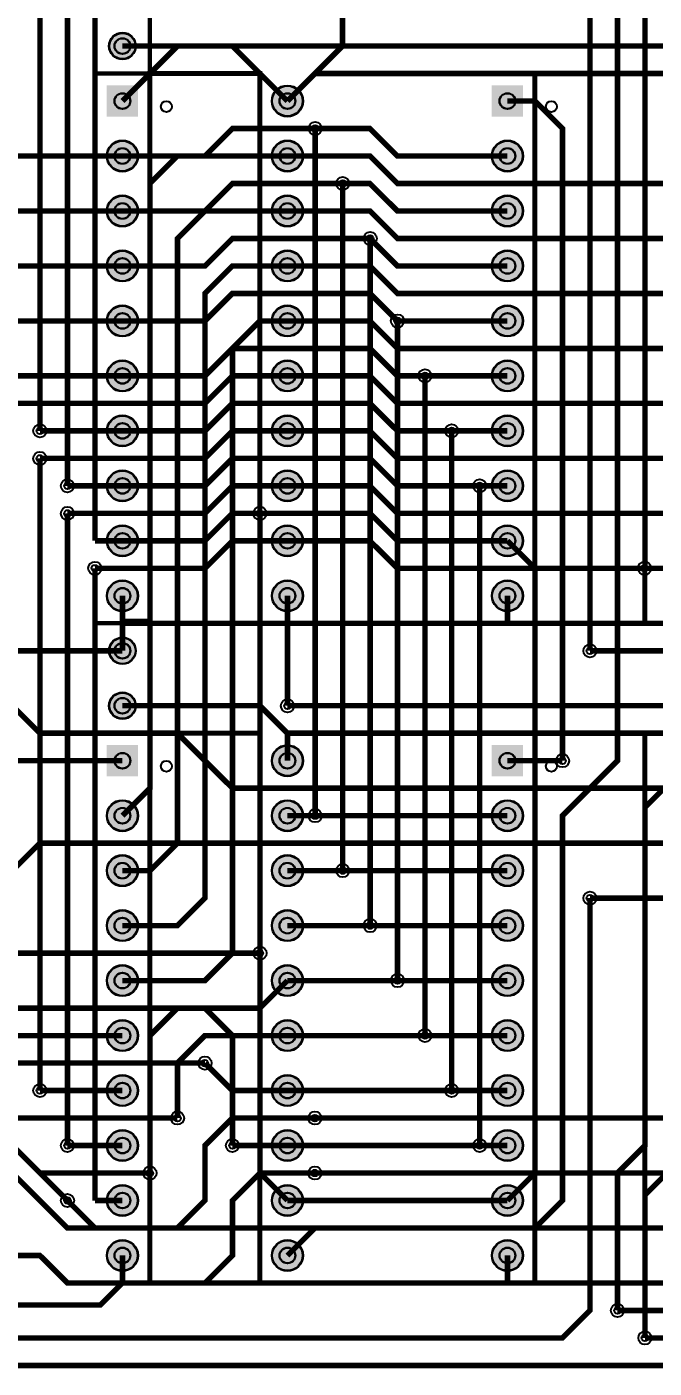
# Model space of a CAD drawing. Header units: millimetres. Extents: x 0 to 244, y -1 to 136.
# Drawn here: x 112.4 to 141.4, y -0.1 to 61.8 of the extents above; entities that cross this region are included whole.
import ezdxf

# ---------------------------------------------------------------- set-up
doc = ezdxf.new("R2010")
doc.units = ezdxf.units.MM
for name, color, linetype, true_color in [('BoardOutLine', 7, 'Continuous', 0xff00ff), ('BottomLayer', 7, 'Continuous', 0x0000ff), ('BottomSolderMaskLayer', 7, 'Continuous', 0xaa00ff), ('Hole', 7, 'Continuous', 0x222222), ('Multi-Layer', 7, 'Continuous', 0xc0c0c0), ('TopLayer', 7, 'Continuous', 0xff0000), ('TopSilkLayer', 7, 'Continuous', 0xffcc00), ('TopSolderMaskLayer', 7, 'Continuous', 0x800080)]:
    doc.layers.add(name, color=color, linetype=linetype, true_color=true_color)

msp = doc.modelspace()

# ---------------------------------------------------------------- hatches: boundary and pattern name
at = {"layer": 'BottomSolderMaskLayer'}
for points in [[(116.21793243586498, 60.960121920243864, 1), (117.46253492506995, 60.960121920243864, 1)], [(117.56413512827044, 59.14401828803659), (117.56413512827044, 57.69621539243087), (116.11633223266449, 57.69621539243087), (116.11633223266449, 59.14401828803659)], [(123.73634747269496, 58.42011684023373, 1), (125.18415036830076, 58.42011684023373, 1)], [(135.3441706883416, 59.14401828803659), (135.3441706883416, 57.69621539243087), (133.89636779273542, 57.69621539243087), (133.89636779273542, 59.14401828803659)], [(116.11633223266456, 55.8801117602236, 1), (117.56413512827037, 55.8801117602236, 1)], [(123.73634747269496, 55.8801117602236, 1), (125.18415036830076, 55.8801117602236, 1)], [(133.89636779273573, 55.8801117602236, 1), (135.3441706883415, 55.8801117602236, 1)], [(116.11633223266456, 53.34010668021335, 1), (117.56413512827037, 53.34010668021335, 1)], [(123.73634747269496, 53.34010668021335, 1), (125.18415036830076, 53.34010668021335, 1)], [(133.89636779273573, 53.34010668021335, 1), (135.3441706883415, 53.34010668021335, 1)], [(116.11633223266456, 50.80010160020322, 1), (117.56413512827037, 50.80010160020322, 1)], [(123.73634747269496, 50.80010160020322, 1), (125.18415036830076, 50.80010160020322, 1)], [(133.89636779273573, 50.80010160020322, 1), (135.3441706883415, 50.80010160020322, 1)], [(116.11633223266456, 48.26009652019309, 1), (117.56413512827037, 48.26009652019309, 1)], [(123.73634747269496, 48.26009652019309, 1), (125.18415036830076, 48.26009652019309, 1)], [(133.89636779273573, 48.26009652019309, 1), (135.3441706883415, 48.26009652019309, 1)], [(116.11633223266456, 45.720091440182955, 1), (117.56413512827037, 45.720091440182955, 1)], [(123.73634747269496, 45.720091440182955, 1), (125.18415036830076, 45.720091440182955, 1)], [(133.89636779273573, 45.720091440182955, 1), (135.3441706883415, 45.720091440182955, 1)], [(116.11633223266456, 43.18008636017271, 1), (117.56413512827037, 43.18008636017271, 1)], [(123.73634747269496, 43.18008636017271, 1), (125.18415036830076, 43.18008636017271, 1)], [(133.89636779273573, 43.18008636017271, 1), (135.3441706883415, 43.18008636017271, 1)], [(116.11633223266456, 40.640081280162576, 1), (117.56413512827037, 40.640081280162576, 1)], [(123.73634747269496, 40.640081280162576, 1), (125.18415036830076, 40.640081280162576, 1)], [(133.89636779273573, 40.640081280162576, 1), (135.3441706883415, 40.640081280162576, 1)], [(116.11633223266456, 38.100076200152444, 1), (117.56413512827037, 38.100076200152444, 1)], [(123.73634747269496, 38.100076200152444, 1), (125.18415036830076, 38.100076200152444, 1)], [(133.89636779273573, 38.100076200152444, 1), (135.3441706883415, 38.100076200152444, 1)], [(116.11633223266456, 35.56007112014231, 1), (117.56413512827037, 35.56007112014231, 1)], [(123.73634747269496, 35.56007112014231, 1), (125.18415036830076, 35.56007112014231, 1)], [(133.89636779273573, 35.56007112014231, 1), (135.3441706883415, 35.56007112014231, 1)], [(116.21793243586498, 33.020066040132065, 1), (117.46253492506995, 33.020066040132065, 1)], [(116.21793243586498, 30.480060960121932, 1), (117.46253492506995, 30.480060960121932, 1)], [(117.56413512827044, 28.66395732791466), (117.56413512827044, 27.21615443230894), (116.11633223266449, 27.21615443230894), (116.11633223266449, 28.66395732791466)], [(123.73634747269496, 27.9400558801118, 1), (125.18415036830076, 27.9400558801118, 1)], [(135.3441706883416, 28.66395732791466), (135.3441706883416, 27.21615443230894), (133.89636779273542, 27.21615443230894), (133.89636779273542, 28.66395732791466)], [(116.11633223266456, 25.400050800101667, 1), (117.56413512827037, 25.400050800101667, 1)], [(123.73634747269496, 25.400050800101667, 1), (125.18415036830076, 25.400050800101667, 1)], [(133.89636779273573, 25.400050800101667, 1), (135.3441706883415, 25.400050800101667, 1)], [(116.11633223266456, 22.860045720091534, 1), (117.56413512827037, 22.860045720091534, 1)], [(123.73634747269496, 22.860045720091534, 1), (125.18415036830076, 22.860045720091534, 1)], [(133.89636779273573, 22.860045720091534, 1), (135.3441706883415, 22.860045720091534, 1)], [(116.11633223266456, 20.320040640081288, 1), (117.56413512827037, 20.320040640081288, 1)], [(123.73634747269496, 20.320040640081288, 1), (125.18415036830076, 20.320040640081288, 1)], [(133.89636779273573, 20.320040640081288, 1), (135.3441706883415, 20.320040640081288, 1)], [(116.11633223266456, 17.780035560071155, 1), (117.56413512827037, 17.780035560071155, 1)], [(123.73634747269496, 17.780035560071155, 1), (125.18415036830076, 17.780035560071155, 1)], [(133.89636779273573, 17.780035560071155, 1), (135.3441706883415, 17.780035560071155, 1)], [(116.11633223266456, 15.240030480061023, 1), (117.56413512827037, 15.240030480061023, 1)], [(123.73634747269496, 15.240030480061023, 1), (125.18415036830076, 15.240030480061023, 1)], [(133.89636779273573, 15.240030480061023, 1), (135.3441706883415, 15.240030480061023, 1)], [(116.11633223266456, 12.70002540005089, 1), (117.56413512827037, 12.70002540005089, 1)], [(123.73634747269496, 12.70002540005089, 1), (125.18415036830076, 12.70002540005089, 1)], [(133.89636779273573, 12.70002540005089, 1), (135.3441706883415, 12.70002540005089, 1)], [(116.11633223266456, 10.160020320040644, 1), (117.56413512827037, 10.160020320040644, 1)], [(123.73634747269496, 10.160020320040644, 1), (125.18415036830076, 10.160020320040644, 1)], [(133.89636779273573, 10.160020320040644, 1), (135.3441706883415, 10.160020320040644, 1)], [(116.11633223266456, 7.6200152400305114, 1), (117.56413512827037, 7.6200152400305114, 1)], [(123.73634747269496, 7.6200152400305114, 1), (125.18415036830076, 7.6200152400305114, 1)], [(133.89636779273573, 7.6200152400305114, 1), (135.3441706883415, 7.6200152400305114, 1)], [(116.11633223266456, 5.080010160020379, 1), (117.56413512827037, 5.080010160020379, 1)], [(123.73634747269496, 5.080010160020379, 1), (125.18415036830076, 5.080010160020379, 1)], [(133.89636779273573, 5.080010160020379, 1), (135.3441706883415, 5.080010160020379, 1)]]:
    msp.add_hatch(color=256, dxfattribs=at).paths.add_polyline_path(points)
at = {"layer": 'Multi-Layer'}
for points in [[(116.24333248666508, 60.960121920243864, 1), (117.43713487426984, 60.960121920243864, 1)], [(117.53873507747016, 59.11861823723655), (117.53873507747016, 57.72161544323092), (116.14173228346453, 57.72161544323092), (116.14173228346453, 59.11861823723655)], [(123.76174752349506, 58.42011684023373, 1), (125.15875031750066, 58.42011684023373, 1)], [(135.31877063754132, 59.11861823723655), (135.31877063754132, 57.72161544323092), (133.9217678435357, 57.72161544323092), (133.9217678435357, 59.11861823723655)], [(116.14173228346466, 55.8801117602236, 1), (117.53873507747026, 55.8801117602236, 1)], [(123.76174752349506, 55.8801117602236, 1), (125.15875031750066, 55.8801117602236, 1)], [(133.92176784353583, 55.8801117602236, 1), (135.3187706375414, 55.8801117602236, 1)], [(116.14173228346466, 53.34010668021335, 1), (117.53873507747026, 53.34010668021335, 1)], [(123.76174752349506, 53.34010668021335, 1), (125.15875031750066, 53.34010668021335, 1)], [(133.92176784353583, 53.34010668021335, 1), (135.3187706375414, 53.34010668021335, 1)], [(116.14173228346466, 50.80010160020322, 1), (117.53873507747026, 50.80010160020322, 1)], [(123.76174752349506, 50.80010160020322, 1), (125.15875031750066, 50.80010160020322, 1)], [(133.92176784353583, 50.80010160020322, 1), (135.3187706375414, 50.80010160020322, 1)], [(116.14173228346466, 48.26009652019309, 1), (117.53873507747026, 48.26009652019309, 1)], [(123.76174752349506, 48.26009652019309, 1), (125.15875031750066, 48.26009652019309, 1)], [(133.92176784353583, 48.26009652019309, 1), (135.3187706375414, 48.26009652019309, 1)], [(116.14173228346466, 45.720091440182955, 1), (117.53873507747026, 45.720091440182955, 1)], [(123.76174752349506, 45.720091440182955, 1), (125.15875031750066, 45.720091440182955, 1)], [(133.92176784353583, 45.720091440182955, 1), (135.3187706375414, 45.720091440182955, 1)], [(116.14173228346466, 43.18008636017271, 1), (117.53873507747026, 43.18008636017271, 1)], [(123.76174752349506, 43.18008636017271, 1), (125.15875031750066, 43.18008636017271, 1)], [(133.92176784353583, 43.18008636017271, 1), (135.3187706375414, 43.18008636017271, 1)], [(116.14173228346466, 40.640081280162576, 1), (117.53873507747026, 40.640081280162576, 1)], [(123.76174752349506, 40.640081280162576, 1), (125.15875031750066, 40.640081280162576, 1)], [(133.92176784353583, 40.640081280162576, 1), (135.3187706375414, 40.640081280162576, 1)], [(116.14173228346466, 38.100076200152444, 1), (117.53873507747026, 38.100076200152444, 1)], [(123.76174752349506, 38.100076200152444, 1), (125.15875031750066, 38.100076200152444, 1)], [(133.92176784353583, 38.100076200152444, 1), (135.3187706375414, 38.100076200152444, 1)], [(116.14173228346466, 35.56007112014231, 1), (117.53873507747026, 35.56007112014231, 1)], [(123.76174752349506, 35.56007112014231, 1), (125.15875031750066, 35.56007112014231, 1)], [(133.92176784353583, 35.56007112014231, 1), (135.3187706375414, 35.56007112014231, 1)], [(116.24333248666508, 33.020066040132065, 1), (117.43713487426984, 33.020066040132065, 1)], [(116.24333248666508, 30.480060960121932, 1), (117.43713487426984, 30.480060960121932, 1)], [(117.53873507747016, 28.638557277114614), (117.53873507747016, 27.241554483108985), (116.14173228346453, 27.241554483108985), (116.14173228346453, 28.638557277114614)], [(123.76174752349506, 27.9400558801118, 1), (125.15875031750066, 27.9400558801118, 1)], [(135.31877063754132, 28.638557277114614), (135.31877063754132, 27.241554483108985), (133.9217678435357, 27.241554483108985), (133.9217678435357, 28.638557277114614)], [(116.14173228346466, 25.400050800101667, 1), (117.53873507747026, 25.400050800101667, 1)], [(123.76174752349506, 25.400050800101667, 1), (125.15875031750066, 25.400050800101667, 1)], [(133.92176784353583, 25.400050800101667, 1), (135.3187706375414, 25.400050800101667, 1)], [(116.14173228346466, 22.860045720091534, 1), (117.53873507747026, 22.860045720091534, 1)], [(123.76174752349506, 22.860045720091534, 1), (125.15875031750066, 22.860045720091534, 1)], [(133.92176784353583, 22.860045720091534, 1), (135.3187706375414, 22.860045720091534, 1)], [(116.14173228346466, 20.320040640081288, 1), (117.53873507747026, 20.320040640081288, 1)], [(123.76174752349506, 20.320040640081288, 1), (125.15875031750066, 20.320040640081288, 1)], [(133.92176784353583, 20.320040640081288, 1), (135.3187706375414, 20.320040640081288, 1)], [(116.14173228346466, 17.780035560071155, 1), (117.53873507747026, 17.780035560071155, 1)], [(123.76174752349506, 17.780035560071155, 1), (125.15875031750066, 17.780035560071155, 1)], [(133.92176784353583, 17.780035560071155, 1), (135.3187706375414, 17.780035560071155, 1)], [(116.14173228346466, 15.240030480061023, 1), (117.53873507747026, 15.240030480061023, 1)], [(123.76174752349506, 15.240030480061023, 1), (125.15875031750066, 15.240030480061023, 1)], [(133.92176784353583, 15.240030480061023, 1), (135.3187706375414, 15.240030480061023, 1)], [(116.14173228346466, 12.70002540005089, 1), (117.53873507747026, 12.70002540005089, 1)], [(123.76174752349506, 12.70002540005089, 1), (125.15875031750066, 12.70002540005089, 1)], [(133.92176784353583, 12.70002540005089, 1), (135.3187706375414, 12.70002540005089, 1)], [(116.14173228346466, 10.160020320040644, 1), (117.53873507747026, 10.160020320040644, 1)], [(123.76174752349506, 10.160020320040644, 1), (125.15875031750066, 10.160020320040644, 1)], [(133.92176784353583, 10.160020320040644, 1), (135.3187706375414, 10.160020320040644, 1)], [(116.14173228346466, 7.6200152400305114, 1), (117.53873507747026, 7.6200152400305114, 1)], [(123.76174752349506, 7.6200152400305114, 1), (125.15875031750066, 7.6200152400305114, 1)], [(133.92176784353583, 7.6200152400305114, 1), (135.3187706375414, 7.6200152400305114, 1)], [(116.14173228346466, 5.080010160020379, 1), (117.53873507747026, 5.080010160020379, 1)], [(123.76174752349506, 5.080010160020379, 1), (125.15875031750066, 5.080010160020379, 1)], [(133.92176784353583, 5.080010160020379, 1), (135.3187706375414, 5.080010160020379, 1)]]:
    msp.add_hatch(color=256, dxfattribs=at).paths.add_polyline_path(points)
at = {"layer": 'TopSolderMaskLayer'}
for points in [[(116.21793243586498, 60.960121920243864, 1), (117.46253492506995, 60.960121920243864, 1)], [(117.56413512827044, 59.14401828803659), (117.56413512827044, 57.69621539243087), (116.11633223266449, 57.69621539243087), (116.11633223266449, 59.14401828803659)], [(123.73634747269496, 58.42011684023373, 1), (125.18415036830076, 58.42011684023373, 1)], [(135.3441706883416, 59.14401828803659), (135.3441706883416, 57.69621539243087), (133.89636779273542, 57.69621539243087), (133.89636779273542, 59.14401828803659)], [(116.11633223266456, 55.8801117602236, 1), (117.56413512827037, 55.8801117602236, 1)], [(123.73634747269496, 55.8801117602236, 1), (125.18415036830076, 55.8801117602236, 1)], [(133.89636779273573, 55.8801117602236, 1), (135.3441706883415, 55.8801117602236, 1)], [(116.11633223266456, 53.34010668021335, 1), (117.56413512827037, 53.34010668021335, 1)], [(123.73634747269496, 53.34010668021335, 1), (125.18415036830076, 53.34010668021335, 1)], [(133.89636779273573, 53.34010668021335, 1), (135.3441706883415, 53.34010668021335, 1)], [(116.11633223266456, 50.80010160020322, 1), (117.56413512827037, 50.80010160020322, 1)], [(123.73634747269496, 50.80010160020322, 1), (125.18415036830076, 50.80010160020322, 1)], [(133.89636779273573, 50.80010160020322, 1), (135.3441706883415, 50.80010160020322, 1)], [(116.11633223266456, 48.26009652019309, 1), (117.56413512827037, 48.26009652019309, 1)], [(123.73634747269496, 48.26009652019309, 1), (125.18415036830076, 48.26009652019309, 1)], [(133.89636779273573, 48.26009652019309, 1), (135.3441706883415, 48.26009652019309, 1)], [(116.11633223266456, 45.720091440182955, 1), (117.56413512827037, 45.720091440182955, 1)], [(123.73634747269496, 45.720091440182955, 1), (125.18415036830076, 45.720091440182955, 1)], [(133.89636779273573, 45.720091440182955, 1), (135.3441706883415, 45.720091440182955, 1)], [(116.11633223266456, 43.18008636017271, 1), (117.56413512827037, 43.18008636017271, 1)], [(123.73634747269496, 43.18008636017271, 1), (125.18415036830076, 43.18008636017271, 1)], [(133.89636779273573, 43.18008636017271, 1), (135.3441706883415, 43.18008636017271, 1)], [(116.11633223266456, 40.640081280162576, 1), (117.56413512827037, 40.640081280162576, 1)], [(123.73634747269496, 40.640081280162576, 1), (125.18415036830076, 40.640081280162576, 1)], [(133.89636779273573, 40.640081280162576, 1), (135.3441706883415, 40.640081280162576, 1)], [(116.11633223266456, 38.100076200152444, 1), (117.56413512827037, 38.100076200152444, 1)], [(123.73634747269496, 38.100076200152444, 1), (125.18415036830076, 38.100076200152444, 1)], [(133.89636779273573, 38.100076200152444, 1), (135.3441706883415, 38.100076200152444, 1)], [(116.11633223266456, 35.56007112014231, 1), (117.56413512827037, 35.56007112014231, 1)], [(123.73634747269496, 35.56007112014231, 1), (125.18415036830076, 35.56007112014231, 1)], [(133.89636779273573, 35.56007112014231, 1), (135.3441706883415, 35.56007112014231, 1)], [(116.21793243586498, 33.020066040132065, 1), (117.46253492506995, 33.020066040132065, 1)], [(116.21793243586498, 30.480060960121932, 1), (117.46253492506995, 30.480060960121932, 1)], [(117.56413512827044, 28.66395732791466), (117.56413512827044, 27.21615443230894), (116.11633223266449, 27.21615443230894), (116.11633223266449, 28.66395732791466)], [(123.73634747269496, 27.9400558801118, 1), (125.18415036830076, 27.9400558801118, 1)], [(135.3441706883416, 28.66395732791466), (135.3441706883416, 27.21615443230894), (133.89636779273542, 27.21615443230894), (133.89636779273542, 28.66395732791466)], [(116.11633223266456, 25.400050800101667, 1), (117.56413512827037, 25.400050800101667, 1)], [(123.73634747269496, 25.400050800101667, 1), (125.18415036830076, 25.400050800101667, 1)], [(133.89636779273573, 25.400050800101667, 1), (135.3441706883415, 25.400050800101667, 1)], [(116.11633223266456, 22.860045720091534, 1), (117.56413512827037, 22.860045720091534, 1)], [(123.73634747269496, 22.860045720091534, 1), (125.18415036830076, 22.860045720091534, 1)], [(133.89636779273573, 22.860045720091534, 1), (135.3441706883415, 22.860045720091534, 1)], [(116.11633223266456, 20.320040640081288, 1), (117.56413512827037, 20.320040640081288, 1)], [(123.73634747269496, 20.320040640081288, 1), (125.18415036830076, 20.320040640081288, 1)], [(133.89636779273573, 20.320040640081288, 1), (135.3441706883415, 20.320040640081288, 1)], [(116.11633223266456, 17.780035560071155, 1), (117.56413512827037, 17.780035560071155, 1)], [(123.73634747269496, 17.780035560071155, 1), (125.18415036830076, 17.780035560071155, 1)], [(133.89636779273573, 17.780035560071155, 1), (135.3441706883415, 17.780035560071155, 1)], [(116.11633223266456, 15.240030480061023, 1), (117.56413512827037, 15.240030480061023, 1)], [(123.73634747269496, 15.240030480061023, 1), (125.18415036830076, 15.240030480061023, 1)], [(133.89636779273573, 15.240030480061023, 1), (135.3441706883415, 15.240030480061023, 1)], [(116.11633223266456, 12.70002540005089, 1), (117.56413512827037, 12.70002540005089, 1)], [(123.73634747269496, 12.70002540005089, 1), (125.18415036830076, 12.70002540005089, 1)], [(133.89636779273573, 12.70002540005089, 1), (135.3441706883415, 12.70002540005089, 1)], [(116.11633223266456, 10.160020320040644, 1), (117.56413512827037, 10.160020320040644, 1)], [(123.73634747269496, 10.160020320040644, 1), (125.18415036830076, 10.160020320040644, 1)], [(133.89636779273573, 10.160020320040644, 1), (135.3441706883415, 10.160020320040644, 1)], [(116.11633223266456, 7.6200152400305114, 1), (117.56413512827037, 7.6200152400305114, 1)], [(123.73634747269496, 7.6200152400305114, 1), (125.18415036830076, 7.6200152400305114, 1)], [(133.89636779273573, 7.6200152400305114, 1), (135.3441706883415, 7.6200152400305114, 1)], [(116.11633223266456, 5.080010160020379, 1), (117.56413512827037, 5.080010160020379, 1)], [(123.73634747269496, 5.080010160020379, 1), (125.18415036830076, 5.080010160020379, 1)], [(133.89636779273573, 5.080010160020379, 1), (135.3441706883415, 5.080010160020379, 1)]]:
    msp.add_hatch(color=256, dxfattribs=at).paths.add_polyline_path(points)

# ---------------------------------------------------------------- linework, layer by layer
at = {"layer": 'BoardOutLine', "const_width": 0.25400050800101603}
msp.add_lwpolyline([(0.12700025400056347, 0), (239.9034798069597, 0), (239.9034798069597, 129.9212598425197), (0, 129.9212598425197), (0, 0), (0.12700025400056347, 0)], close=True, dxfattribs=at)
at = {"layer": 'BottomLayer', "const_width": 0.25400050800101603}
for points in [[(124.46024892049786, 58.42011684023373), (127.000254000508, 60.960121920243864), (127.000254000508, 88.90017780035566)], [(113.03022606045215, 73.66014732029464), (113.03022606045215, 73.66014732029464), (113.03022606045215, 43.18008636017271)], [(114.30022860045733, 71.12014224028451), (114.30022860045733, 71.12014224028451), (114.30022860045733, 40.640081280162576)], [(115.57023114046228, 68.58013716027438), (115.57023114046228, 68.58013716027438), (115.57023114046228, 38.100076200152444)], [(140.95763271526562, 36.83007366014738), (140.97028194056384, 36.84272288544571), (140.97028194056384, 67.31013462026931)], [(139.70027940055888, 63.500127000254), (139.70027940055888, 27.9400558801118), (137.16027432054875, 25.400050800101667), (137.16027432054875, 7.6200152400305114), (135.89027178054357, 6.350012700025445), (125.73025146050304, 6.350012700025445), (124.46024892049786, 5.080010160020379)], [(138.4302768605537, 63.500127000254), (138.4302768605537, 33.020066040132065)], [(116.84023368046746, 60.960121920243864), (121.92024384048773, 60.960121920243864), (124.46024892049786, 58.42011684023373)], [(137.16027432054875, 27.9400558801118), (137.16027432054875, 57.150114300228665), (135.89027178054357, 58.42011684023373), (134.62026924053862, 58.42011684023373)], [(125.74391668783323, 25.400050800101667), (125.74391668783323, 57.150114300228665)], [(116.84023368046746, 25.400050800101667), (118.11023622047242, 26.670053340106733), (118.11023622047242, 54.61010922021853), (119.3802387604776, 55.8801117602236), (124.46024892049786, 55.8801117602236)], [(127.01391922783841, 22.860045720091534), (127.01391922783841, 54.61010922021853)], [(124.46024892049786, 53.34010668021335), (120.65024130048255, 53.34010668021335), (119.3802387604776, 52.07010414020829), (119.3802387604776, 24.1300482600966), (118.11023622047242, 22.860045720091534), (116.84023368046746, 22.860045720091534)], [(128.2839217678436, 20.320040640081288), (128.2839217678436, 52.07010414020829)], [(116.84023368046746, 20.320040640081288), (119.3802387604776, 20.320040640081288), (120.65024130048255, 21.590043180086354), (120.65024130048255, 49.530099060198154), (121.92024384048773, 50.80010160020322), (124.46024892049786, 50.80010160020322)], [(124.46024892049786, 48.26009652019309), (123.19024638049268, 48.26009652019309), (121.92024384048773, 46.99009398018802), (121.92024384048773, 19.050038100076222), (120.65024130048255, 17.780035560071155), (116.84023368046746, 17.780035560071155)], [(129.54122428244864, 17.780035560071155), (129.54122428244864, 48.26009652019309)], [(130.81122682245382, 15.240030480061023), (130.81122682245382, 45.720091440182955)], [(132.0431292862586, 12.70002540005089), (132.0431292862586, 43.18008636017271)], [(113.03022606045215, 41.91008382016764), (113.03022606045215, 12.70002540005089)], [(133.33853187706382, 10.160020320040644), (133.33853187706382, 40.640081280162576)], [(114.30022860045733, 39.37007874015751), (114.30022860045733, 10.160020320040644)], [(123.19024638049268, 19.050038100076222), (123.19024638049268, 39.37007874015751)], [(115.57023114046228, 38.100076200152444), (116.84023368046746, 38.100076200152444)], [(134.62026924053862, 7.6200152400305114), (135.89027178054357, 8.890017780035578), (135.89027178054357, 36.83007366014738), (134.62026924053862, 38.100076200152444)], [(115.57023114046228, 36.83007366014738), (115.57023114046228, 7.6200152400305114)], [(124.46024892049786, 35.56007112014231), (124.46024892049786, 30.480060960121932)], [(104.14020828041657, 34.290068580137245), (104.14020828041657, 12.70002540005089), (106.6802133604267, 10.160020320040644), (106.6802133604267, 2.5400050800102463), (107.95021590043189, 1.2700025400050663), (137.16027432054875, 1.2700025400050663), (138.4302768605537, 2.5400050800102463), (138.4302768605537, 4.066548133096376)], [(105.42291084582166, 34.290068580137245), (105.41021082042175, 13.970027940055957), (107.95021590043189, 11.43002286004571), (107.95021590043189, 6.350012700025445), (109.22021844043684, 5.080010160020379), (113.03022606045215, 5.080010160020379), (114.30022860045733, 3.8100076200153126), (120.65024130048255, 3.8100076200153126), (121.92024384048773, 5.080010160020379), (121.92024384048773, 7.6200152400305114), (123.19024638049268, 8.890017780035578), (125.73025146050304, 8.890017780035578)], [(110.49022098044202, 27.9400558801118), (110.49022098044202, 11.43002286004571), (114.30022860045733, 7.6200152400305114)], [(139.70027940055888, 2.5400050800102463), (139.70027940055888, 8.890017780035578), (140.97028194056384, 10.160020320040644), (140.97028194056384, 25.78105156210313), (141.85928371856744, 26.670053340106733), (144.78028956057915, 26.670053340106733)], [(138.4302768605537, 21.590043180086354), (138.4302768605537, 3.8100076200153126)], [(124.46024892049786, 17.780035560071155), (123.19024638049268, 16.51003302006609), (119.3802387604776, 16.51003302006609), (118.11023622047242, 15.240030480061023), (118.11023622047242, 8.890017780035578)], [(124.46024892049786, 15.240030480061023), (120.65024130048255, 15.240030480061023), (119.3802387604776, 13.970027940055957), (119.3802387604776, 11.43002286004571)], [(124.46024892049786, 12.70002540005089), (121.92024384048773, 12.70002540005089), (120.65024130048255, 13.970027940055957)], [(125.73025146050304, 11.43002286004571), (121.92024384048773, 11.43002286004571), (120.65024130048255, 10.160020320040644), (120.65024130048255, 7.6200152400305114), (119.3802387604776, 6.350012700025445), (114.30022860045733, 6.350012700025445), (111.76022352044697, 8.890017780035578)], [(124.46024892049786, 10.160020320040644), (121.92024384048773, 10.160020320040644)], [(152.40030480060955, 7.6200152400305114), (149.86029972059941, 7.6200152400305114), (148.59029718059446, 8.890017780035578), (141.9862839725679, 8.890017780035578), (140.97028194056384, 7.874015748031525), (140.97028194056384, 1.2700025400050663)], [(115.57023114046228, 7.6200152400305114), (116.84023368046746, 7.6200152400305114)]]:
    msp.add_lwpolyline(points, dxfattribs=at)
at = {"layer": 'BottomSolderMaskLayer'}
for centre, radius in [((116.84023368046746, 60.960121920243864), 0.6223012446024894), ((116.84023368046746, 60.960121920243864), 0.3707326563589298), ((124.46024892049786, 58.42011684023373), 0.7239014478028958), ((116.84023368046746, 58.42011684023373), 0.3685316461542015), ((124.46024892049786, 58.42011684023373), 0.3685316461542015), ((134.62026924053862, 58.42011684023373), 0.3685316461542015), ((116.84023368046746, 55.8801117602236), 0.7239014478028958), ((124.46024892049786, 55.8801117602236), 0.7239014478028958), ((134.62026924053862, 55.8801117602236), 0.7239014478028958), ((116.84023368046746, 55.8801117602236), 0.3685316461542015), ((124.46024892049786, 55.8801117602236), 0.3685316461542015), ((134.62026924053862, 55.8801117602236), 0.3685316461542015), ((116.84023368046746, 53.34010668021335), 0.7239014478028958), ((124.46024892049786, 53.34010668021335), 0.7239014478028958), ((134.62026924053862, 53.34010668021335), 0.7239014478028958), ((116.84023368046746, 53.34010668021335), 0.3685316461542015), ((124.46024892049786, 53.34010668021335), 0.3685316461542015), ((134.62026924053862, 53.34010668021335), 0.3685316461542015), ((116.84023368046746, 50.80010160020322), 0.7239014478028958), ((124.46024892049786, 50.80010160020322), 0.7239014478028958), ((134.62026924053862, 50.80010160020322), 0.7239014478028958), ((116.84023368046746, 50.80010160020322), 0.3685316461542015), ((124.46024892049786, 50.80010160020322), 0.3685316461542015), ((134.62026924053862, 50.80010160020322), 0.3685316461542015), ((116.84023368046746, 48.26009652019309), 0.7239014478028958), ((124.46024892049786, 48.26009652019309), 0.7239014478028958), ((134.62026924053862, 48.26009652019309), 0.7239014478028958), ((116.84023368046746, 48.26009652019309), 0.3685316461542015), ((124.46024892049786, 48.26009652019309), 0.3685316461542015), ((134.62026924053862, 48.26009652019309), 0.3685316461542015), ((116.84023368046746, 45.720091440182955), 0.7239014478028958), ((116.84023368046746, 45.720091440182955), 0.3685316461542015), ((124.46024892049786, 45.720091440182955), 0.7239014478028958), ((124.46024892049786, 45.720091440182955), 0.3685316461542015), ((134.62026924053862, 45.720091440182955), 0.7239014478028958), ((134.62026924053862, 45.720091440182955), 0.3685316461542015), ((116.84023368046746, 43.18008636017271), 0.7239014478028958), ((116.84023368046746, 43.18008636017271), 0.3685316461542015), ((124.46024892049786, 43.18008636017271), 0.7239014478028958), ((124.46024892049786, 43.18008636017271), 0.3685316461542015), ((134.62026924053862, 43.18008636017271), 0.7239014478028958), ((134.62026924053862, 43.18008636017271), 0.3685316461542015), ((116.84023368046746, 40.640081280162576), 0.7239014478028958), ((116.84023368046746, 40.640081280162576), 0.3685316461542015), ((124.46024892049786, 40.640081280162576), 0.7239014478028958), ((124.46024892049786, 40.640081280162576), 0.3685316461542015), ((134.62026924053862, 40.640081280162576), 0.7239014478028958), ((134.62026924053862, 40.640081280162576), 0.3685316461542015), ((116.84023368046746, 38.100076200152444), 0.7239014478028958), ((116.84023368046746, 38.100076200152444), 0.3685316461542015), ((124.46024892049786, 38.100076200152444), 0.7239014478028958), ((124.46024892049786, 38.100076200152444), 0.3685316461542015), ((134.62026924053862, 38.100076200152444), 0.7239014478028958), ((134.62026924053862, 38.100076200152444), 0.3685316461542015), ((116.84023368046746, 35.56007112014231), 0.7239014478028958), ((124.46024892049786, 35.56007112014231), 0.7239014478028958), ((134.62026924053862, 35.56007112014231), 0.7239014478028958), ((116.84023368046746, 35.56007112014231), 0.3685316461542015), ((124.46024892049786, 35.56007112014231), 0.3685316461542015), ((134.62026924053862, 35.56007112014231), 0.3685316461542015), ((116.84023368046746, 33.020066040132065), 0.6223012446024894), ((116.84023368046746, 33.020066040132065), 0.3707326563589298), ((116.84023368046746, 30.480060960121932), 0.6223012446024894), ((116.84023368046746, 30.480060960121932), 0.3707326563589298), ((124.46024892049786, 27.9400558801118), 0.7239014478028958), ((116.84023368046746, 27.9400558801118), 0.3685316461542015), ((124.46024892049786, 27.9400558801118), 0.3685316461542015), ((134.62026924053862, 27.9400558801118), 0.3685316461542015), ((116.84023368046746, 25.400050800101667), 0.7239014478028958), ((124.46024892049786, 25.400050800101667), 0.7239014478028958), ((134.62026924053862, 25.400050800101667), 0.7239014478028958), ((116.84023368046746, 25.400050800101667), 0.3685316461542015), ((124.46024892049786, 25.400050800101667), 0.3685316461542015), ((134.62026924053862, 25.400050800101667), 0.3685316461542015), ((116.84023368046746, 22.860045720091534), 0.7239014478028958), ((124.46024892049786, 22.860045720091534), 0.7239014478028958), ((134.62026924053862, 22.860045720091534), 0.7239014478028958), ((116.84023368046746, 22.860045720091534), 0.3685316461542015), ((124.46024892049786, 22.860045720091534), 0.3685316461542015), ((134.62026924053862, 22.860045720091534), 0.3685316461542015), ((116.84023368046746, 20.320040640081288), 0.7239014478028958), ((116.84023368046746, 20.320040640081288), 0.3685316461542015), ((124.46024892049786, 20.320040640081288), 0.7239014478028958), ((124.46024892049786, 20.320040640081288), 0.3685316461542015), ((134.62026924053862, 20.320040640081288), 0.7239014478028958), ((134.62026924053862, 20.320040640081288), 0.3685316461542015), ((116.84023368046746, 17.780035560071155), 0.7239014478028958), ((116.84023368046746, 17.780035560071155), 0.3685316461542015), ((124.46024892049786, 17.780035560071155), 0.7239014478028958), ((124.46024892049786, 17.780035560071155), 0.3685316461542015), ((134.62026924053862, 17.780035560071155), 0.7239014478028958), ((134.62026924053862, 17.780035560071155), 0.3685316461542015), ((116.84023368046746, 15.240030480061023), 0.7239014478028958), ((116.84023368046746, 15.240030480061023), 0.3685316461542015), ((124.46024892049786, 15.240030480061023), 0.7239014478028958), ((124.46024892049786, 15.240030480061023), 0.3685316461542015), ((134.62026924053862, 15.240030480061023), 0.7239014478028958), ((134.62026924053862, 15.240030480061023), 0.3685316461542015), ((116.84023368046746, 12.70002540005089), 0.7239014478028958), ((116.84023368046746, 12.70002540005089), 0.3685316461542015), ((124.46024892049786, 12.70002540005089), 0.7239014478028958), ((124.46024892049786, 12.70002540005089), 0.3685316461542015), ((134.62026924053862, 12.70002540005089), 0.7239014478028958), ((134.62026924053862, 12.70002540005089), 0.3685316461542015), ((116.84023368046746, 10.160020320040644), 0.7239014478028958), ((124.46024892049786, 10.160020320040644), 0.7239014478028958), ((134.62026924053862, 10.160020320040644), 0.7239014478028958), ((116.84023368046746, 10.160020320040644), 0.3685316461542015), ((124.46024892049786, 10.160020320040644), 0.3685316461542015), ((134.62026924053862, 10.160020320040644), 0.3685316461542015), ((116.84023368046746, 7.6200152400305114), 0.7239014478028958), ((124.46024892049786, 7.6200152400305114), 0.7239014478028958), ((134.62026924053862, 7.6200152400305114), 0.7239014478028958), ((116.84023368046746, 7.6200152400305114), 0.3685316461542015), ((124.46024892049786, 7.6200152400305114), 0.3685316461542015), ((134.62026924053862, 7.6200152400305114), 0.3685316461542015), ((116.84023368046746, 5.080010160020379), 0.7239014478028958), ((124.46024892049786, 5.080010160020379), 0.7239014478028958), ((134.62026924053862, 5.080010160020379), 0.7239014478028958), ((116.84023368046746, 5.080010160020379), 0.3685316461542015), ((124.46024892049786, 5.080010160020379), 0.3685316461542015), ((134.62026924053862, 5.080010160020379), 0.3685316461542015)]:
    msp.add_circle(centre, radius, dxfattribs=at)
at = {"layer": 'Hole'}
for centre in [(125.74396748793492, 57.150114300228665), (127.0139700279401, 54.61010922021853), (128.28397256794528, 52.07010414020829), (129.5412750825501, 48.26009652019309), (130.81127762255528, 45.720091440182955), (113.03022606045215, 43.18008636017271), (132.04318008636028, 43.18008636017271), (113.03022606045215, 41.91008382016764), (114.30022860045733, 40.640081280162576), (133.33858267716528, 40.640081280162576), (114.30022860045733, 39.37007874015751), (123.19024638049268, 39.37007874015751), (115.57023114046228, 36.83007366014738), (140.95656591313173, 36.83007366014738), (138.4302768605537, 33.020066040132065), (124.46024892049786, 30.480060960121932), (137.16027432054875, 27.9400558801118), (125.74396748793492, 25.400050800101667), (127.0139700279401, 22.860045720091534), (138.4302768605537, 21.590043180086354), (128.28397256794528, 20.320040640081288), (123.19024638049268, 19.050038100076222), (129.5412750825501, 17.780035560071155), (130.81127762255528, 15.240030480061023), (120.65024130048255, 13.970027940055957), (113.03022606045215, 12.70002540005089), (132.04318008636028, 12.70002540005089), (119.3802387604776, 11.43002286004571), (125.73025146050304, 11.43002286004571), (114.30022860045733, 10.160020320040644), (121.92024384048773, 10.160020320040644), (133.33858267716528, 10.160020320040644), (118.11023622047242, 8.890017780035578), (125.73025146050304, 8.890017780035578), (114.30022860045733, 7.6200152400305114), (139.70027940055888, 2.5400050800102463), (140.97028194056384, 1.2700025400050663)]:
    msp.add_circle(centre, 0.15240030480060962, dxfattribs=at)
at = {"layer": 'Multi-Layer'}
for centre, radius in [((116.84023368046746, 60.960121920243864), 0.5969011938023877), ((116.84023368046746, 60.960121920243864), 0.35560071120142245), ((124.46024892049786, 58.42011684023373), 0.6985013970027941), ((116.84023368046746, 58.42011684023373), 0.35560071120142245), ((124.46024892049786, 58.42011684023373), 0.35560071120142245), ((134.62026924053862, 58.42011684023373), 0.35560071120142245), ((125.74396748793492, 57.150114300228665), 0.30480060960121924), ((116.84023368046746, 55.8801117602236), 0.6985013970027941), ((124.46024892049786, 55.8801117602236), 0.6985013970027941), ((134.62026924053862, 55.8801117602236), 0.6985013970027941), ((116.84023368046746, 55.8801117602236), 0.35560071120142245), ((124.46024892049786, 55.8801117602236), 0.35560071120142245), ((134.62026924053862, 55.8801117602236), 0.35560071120142245), ((127.0139700279401, 54.61010922021853), 0.30480060960121924), ((116.84023368046746, 53.34010668021335), 0.6985013970027941), ((124.46024892049786, 53.34010668021335), 0.6985013970027941), ((134.62026924053862, 53.34010668021335), 0.6985013970027941), ((116.84023368046746, 53.34010668021335), 0.35560071120142245), ((124.46024892049786, 53.34010668021335), 0.35560071120142245), ((134.62026924053862, 53.34010668021335), 0.35560071120142245), ((128.28397256794528, 52.07010414020829), 0.30480060960121924), ((116.84023368046746, 50.80010160020322), 0.6985013970027941), ((124.46024892049786, 50.80010160020322), 0.6985013970027941), ((134.62026924053862, 50.80010160020322), 0.6985013970027941), ((116.84023368046746, 50.80010160020322), 0.35560071120142245), ((124.46024892049786, 50.80010160020322), 0.35560071120142245), ((134.62026924053862, 50.80010160020322), 0.35560071120142245), ((116.84023368046746, 48.26009652019309), 0.6985013970027941), ((116.84023368046746, 48.26009652019309), 0.35560071120142245), ((124.46024892049786, 48.26009652019309), 0.6985013970027941), ((124.46024892049786, 48.26009652019309), 0.35560071120142245), ((129.5412750825501, 48.26009652019309), 0.30480060960121924), ((134.62026924053862, 48.26009652019309), 0.6985013970027941), ((134.62026924053862, 48.26009652019309), 0.35560071120142245), ((116.84023368046746, 45.720091440182955), 0.6985013970027941), ((116.84023368046746, 45.720091440182955), 0.35560071120142245), ((124.46024892049786, 45.720091440182955), 0.6985013970027941), ((124.46024892049786, 45.720091440182955), 0.35560071120142245), ((130.81127762255528, 45.720091440182955), 0.30480060960121924), ((134.62026924053862, 45.720091440182955), 0.6985013970027941), ((134.62026924053862, 45.720091440182955), 0.35560071120142245), ((113.03022606045215, 43.18008636017271), 0.30480060960121924), ((116.84023368046746, 43.18008636017271), 0.6985013970027941), ((116.84023368046746, 43.18008636017271), 0.35560071120142245), ((124.46024892049786, 43.18008636017271), 0.6985013970027941), ((124.46024892049786, 43.18008636017271), 0.35560071120142245), ((132.04318008636028, 43.18008636017271), 0.30480060960121924), ((134.62026924053862, 43.18008636017271), 0.6985013970027941), ((134.62026924053862, 43.18008636017271), 0.35560071120142245), ((113.03022606045215, 41.91008382016764), 0.30480060960121924), ((114.30022860045733, 40.640081280162576), 0.30480060960121924), ((116.84023368046746, 40.640081280162576), 0.6985013970027941), ((116.84023368046746, 40.640081280162576), 0.35560071120142245), ((124.46024892049786, 40.640081280162576), 0.6985013970027941), ((124.46024892049786, 40.640081280162576), 0.35560071120142245), ((133.33858267716528, 40.640081280162576), 0.30480060960121924), ((134.62026924053862, 40.640081280162576), 0.6985013970027941), ((134.62026924053862, 40.640081280162576), 0.35560071120142245), ((114.30022860045733, 39.37007874015751), 0.30480060960121924), ((123.19024638049268, 39.37007874015751), 0.30480060960121924), ((116.84023368046746, 38.100076200152444), 0.6985013970027941), ((116.84023368046746, 38.100076200152444), 0.35560071120142245), ((124.46024892049786, 38.100076200152444), 0.6985013970027941), ((124.46024892049786, 38.100076200152444), 0.35560071120142245), ((134.62026924053862, 38.100076200152444), 0.6985013970027941), ((134.62026924053862, 38.100076200152444), 0.35560071120142245), ((115.57023114046228, 36.83007366014738), 0.30480060960121924), ((140.95656591313173, 36.83007366014738), 0.30480060960121924), ((116.84023368046746, 35.56007112014231), 0.6985013970027941), ((124.46024892049786, 35.56007112014231), 0.6985013970027941), ((134.62026924053862, 35.56007112014231), 0.6985013970027941), ((116.84023368046746, 35.56007112014231), 0.35560071120142245), ((124.46024892049786, 35.56007112014231), 0.35560071120142245), ((134.62026924053862, 35.56007112014231), 0.35560071120142245), ((116.84023368046746, 33.020066040132065), 0.5969011938023877), ((116.84023368046746, 33.020066040132065), 0.35560071120142245), ((138.4302768605537, 33.020066040132065), 0.30480060960121924), ((116.84023368046746, 30.480060960121932), 0.5969011938023877), ((116.84023368046746, 30.480060960121932), 0.35560071120142245), ((124.46024892049786, 30.480060960121932), 0.30480060960121924), ((124.46024892049786, 27.9400558801118), 0.6985013970027941), ((116.84023368046746, 27.9400558801118), 0.35560071120142245), ((124.46024892049786, 27.9400558801118), 0.35560071120142245), ((134.62026924053862, 27.9400558801118), 0.35560071120142245), ((137.16027432054875, 27.9400558801118), 0.30480060960121924), ((116.84023368046746, 25.400050800101667), 0.6985013970027941), ((124.46024892049786, 25.400050800101667), 0.6985013970027941), ((134.62026924053862, 25.400050800101667), 0.6985013970027941), ((116.84023368046746, 25.400050800101667), 0.35560071120142245), ((124.46024892049786, 25.400050800101667), 0.35560071120142245), ((125.74396748793492, 25.400050800101667), 0.30480060960121924), ((134.62026924053862, 25.400050800101667), 0.35560071120142245), ((116.84023368046746, 22.860045720091534), 0.6985013970027941), ((124.46024892049786, 22.860045720091534), 0.6985013970027941), ((134.62026924053862, 22.860045720091534), 0.6985013970027941), ((116.84023368046746, 22.860045720091534), 0.35560071120142245), ((124.46024892049786, 22.860045720091534), 0.35560071120142245), ((127.0139700279401, 22.860045720091534), 0.30480060960121924), ((134.62026924053862, 22.860045720091534), 0.35560071120142245), ((138.4302768605537, 21.590043180086354), 0.30480060960121924), ((116.84023368046746, 20.320040640081288), 0.6985013970027941), ((116.84023368046746, 20.320040640081288), 0.35560071120142245), ((124.46024892049786, 20.320040640081288), 0.6985013970027941), ((124.46024892049786, 20.320040640081288), 0.35560071120142245), ((128.28397256794528, 20.320040640081288), 0.30480060960121924), ((134.62026924053862, 20.320040640081288), 0.6985013970027941), ((134.62026924053862, 20.320040640081288), 0.35560071120142245), ((123.19024638049268, 19.050038100076222), 0.30480060960121924), ((116.84023368046746, 17.780035560071155), 0.6985013970027941), ((116.84023368046746, 17.780035560071155), 0.35560071120142245), ((124.46024892049786, 17.780035560071155), 0.6985013970027941), ((124.46024892049786, 17.780035560071155), 0.35560071120142245), ((129.5412750825501, 17.780035560071155), 0.30480060960121924), ((134.62026924053862, 17.780035560071155), 0.6985013970027941), ((134.62026924053862, 17.780035560071155), 0.35560071120142245), ((116.84023368046746, 15.240030480061023), 0.6985013970027941), ((116.84023368046746, 15.240030480061023), 0.35560071120142245), ((124.46024892049786, 15.240030480061023), 0.6985013970027941), ((124.46024892049786, 15.240030480061023), 0.35560071120142245), ((130.81127762255528, 15.240030480061023), 0.30480060960121924), ((134.62026924053862, 15.240030480061023), 0.6985013970027941), ((134.62026924053862, 15.240030480061023), 0.35560071120142245), ((120.65024130048255, 13.970027940055957), 0.30480060960121924), ((116.84023368046746, 12.70002540005089), 0.6985013970027941), ((116.84023368046746, 12.70002540005089), 0.35560071120142245), ((124.46024892049786, 12.70002540005089), 0.6985013970027941), ((124.46024892049786, 12.70002540005089), 0.35560071120142245), ((134.62026924053862, 12.70002540005089), 0.6985013970027941), ((134.62026924053862, 12.70002540005089), 0.35560071120142245), ((113.03022606045215, 12.70002540005089), 0.30480060960121924), ((132.04318008636028, 12.70002540005089), 0.30480060960121924), ((119.3802387604776, 11.43002286004571), 0.30480060960121924), ((125.73025146050304, 11.43002286004571), 0.30480060960121924), ((116.84023368046746, 10.160020320040644), 0.6985013970027941), ((124.46024892049786, 10.160020320040644), 0.6985013970027941), ((134.62026924053862, 10.160020320040644), 0.6985013970027941), ((114.30022860045733, 10.160020320040644), 0.30480060960121924), ((116.84023368046746, 10.160020320040644), 0.35560071120142245), ((121.92024384048773, 10.160020320040644), 0.30480060960121924), ((124.46024892049786, 10.160020320040644), 0.35560071120142245), ((133.33858267716528, 10.160020320040644), 0.30480060960121924), ((134.62026924053862, 10.160020320040644), 0.35560071120142245), ((118.11023622047242, 8.890017780035578), 0.30480060960121924), ((125.73025146050304, 8.890017780035578), 0.30480060960121924), ((116.84023368046746, 7.6200152400305114), 0.6985013970027941), ((124.46024892049786, 7.6200152400305114), 0.6985013970027941), ((134.62026924053862, 7.6200152400305114), 0.6985013970027941), ((114.30022860045733, 7.6200152400305114), 0.30480060960121924), ((116.84023368046746, 7.6200152400305114), 0.35560071120142245), ((124.46024892049786, 7.6200152400305114), 0.35560071120142245), ((134.62026924053862, 7.6200152400305114), 0.35560071120142245), ((116.84023368046746, 5.080010160020379), 0.6985013970027941), ((124.46024892049786, 5.080010160020379), 0.6985013970027941), ((134.62026924053862, 5.080010160020379), 0.6985013970027941), ((116.84023368046746, 5.080010160020379), 0.35560071120142245), ((124.46024892049786, 5.080010160020379), 0.35560071120142245), ((134.62026924053862, 5.080010160020379), 0.35560071120142245), ((139.70027940055888, 2.5400050800102463), 0.30480060960121924), ((140.97028194056384, 1.2700025400050663), 0.30480060960121924)]:
    msp.add_circle(centre, radius, dxfattribs=at)
at = {"layer": 'TopLayer', "const_width": 0.25400050800101603}
for points in [[(116.84023368046746, 58.42011684023373), (119.3802387604776, 60.960121920243864), (161.29032258064512, 60.960121920243864), (171.45034290068588, 71.12014224028451), (195.61341122682256, 71.12014224028451)], [(124.46024892049786, 58.42011684023373), (125.73025146050304, 59.6901193802388), (158.750317500635, 59.6901193802388), (160.02032004064017, 58.42011684023373)], [(116.84023368046746, 55.8801117602236), (120.65024130048255, 55.8801117602236), (121.92024384048773, 57.150114300228665), (128.27025654051317, 57.150114300228665), (129.54025908051813, 55.8801117602236), (134.62026924053862, 55.8801117602236)], [(106.6802133604267, 55.8801117602236), (116.84023368046746, 55.8801117602236)], [(151.1303022606046, 54.61010922021853), (151.1303022606046, 54.61010922021853), (129.54025908051813, 54.61010922021853), (128.27025654051317, 55.8801117602236), (124.46024892049786, 55.8801117602236)], [(116.84023368046746, 53.34010668021335), (120.65024130048255, 53.34010668021335), (121.92024384048773, 54.61010922021853), (128.27025654051317, 54.61010922021853), (129.54025908051813, 53.34010668021335), (134.62026924053862, 53.34010668021335)], [(116.84023368046746, 53.34010668021335), (107.95021590043189, 53.34010668021335)], [(124.46024892049786, 53.34010668021335), (128.27025654051317, 53.34010668021335), (129.54025908051813, 52.07010414020829), (149.87419354838698, 52.07010414020829)], [(116.84023368046746, 50.80010160020322), (120.65024130048255, 50.80010160020322), (121.92024384048773, 52.07010414020829), (128.27025654051317, 52.07010414020829), (129.54025908051813, 50.80010160020322), (134.62026924053862, 50.80010160020322)], [(109.22021844043684, 50.80010160020322), (116.84023368046746, 50.80010160020322)], [(148.57663195326404, 49.530099060198154), (129.54025908051813, 49.530099060198154), (128.27025654051317, 50.80010160020322), (124.46024892049786, 50.80010160020322)], [(116.84023368046746, 48.26009652019309), (120.65024130048255, 48.26009652019309), (121.92024384048773, 49.530099060198154), (128.27025654051317, 49.530099060198154), (129.54025908051813, 48.26009652019309), (134.62026924053862, 48.26009652019309)], [(110.49022098044202, 48.26009652019309), (116.84023368046746, 48.26009652019309)], [(124.46024892049786, 48.26009652019309), (128.27025654051317, 48.26009652019309), (129.54025908051813, 46.99009398018802), (147.32476504953024, 46.99009398018802)], [(116.84023368046746, 45.720091440182955), (120.65024130048255, 45.720091440182955), (121.92024384048773, 46.99009398018802), (128.27025654051317, 46.99009398018802), (129.54025908051813, 45.720091440182955), (134.62026924053862, 45.720091440182955)], [(116.84023368046746, 45.720091440182955), (111.76022352044697, 45.720091440182955)], [(124.46024892049786, 45.720091440182955), (121.92024384048773, 45.720091440182955), (120.65024130048255, 44.45008890017789), (111.76022352044697, 44.45008890017789)], [(146.05476250952506, 44.45008890017789), (129.54025908051813, 44.45008890017789), (128.27025654051317, 45.720091440182955), (124.46024892049786, 45.720091440182955)], [(116.84023368046746, 43.18008636017271), (120.65024130048255, 43.18008636017271), (121.92024384048773, 44.45008890017789), (128.27025654051317, 44.45008890017789), (129.54025908051813, 43.18008636017271), (134.62026924053862, 43.18008636017271)], [(116.84023368046746, 43.18008636017271), (113.03022606045215, 43.18008636017271)], [(124.46024892049786, 43.18008636017271), (121.92024384048773, 43.18008636017271), (120.65024130048255, 41.91008382016764), (113.03022606045215, 41.91008382016764)], [(124.46024892049786, 43.18008636017271), (128.27025654051317, 43.18008636017271), (129.54025908051813, 41.91008382016764), (144.82105664211326, 41.91008382016764)], [(116.84023368046746, 40.640081280162576), (120.65024130048255, 40.640081280162576), (121.92024384048773, 41.91008382016764), (128.27025654051317, 41.91008382016764), (129.54025908051813, 40.640081280162576), (134.62026924053862, 40.640081280162576)], [(100.33020066040126, 40.640081280162576), (101.60020320040644, 39.37007874015751), (101.60020320040644, 34.290068580137245), (102.87020574041162, 33.020066040132065), (116.84023368046746, 33.020066040132065)], [(114.30022860045733, 40.640081280162576), (116.84023368046746, 40.640081280162576)], [(124.46024892049786, 40.640081280162576), (121.92024384048773, 40.640081280162576), (120.65024130048255, 39.37007874015751), (114.30022860045733, 39.37007874015751)], [(143.53291846583693, 39.37007874015751), (129.54025908051813, 39.37007874015751), (128.27025654051317, 40.640081280162576), (124.46024892049786, 40.640081280162576)], [(116.84023368046746, 38.100076200152444), (120.65024130048255, 38.100076200152444), (121.92024384048773, 39.37007874015751), (128.27025654051317, 39.37007874015751), (129.54025908051813, 38.100076200152444), (134.62026924053862, 38.100076200152444)], [(124.46024892049786, 38.100076200152444), (121.92024384048773, 38.100076200152444), (120.65024130048255, 36.83007366014738), (116.58623317246634, 36.83007366014738), (115.57023114046228, 36.83007366014738)], [(124.46024892049786, 38.100076200152444), (128.27025654051317, 38.100076200152444), (129.54025908051813, 36.83007366014738), (140.95661671323364, 36.83007366014738)], [(140.95661671323364, 36.83007366014738), (151.00330200660414, 36.83007366014738), (152.2733045466091, 38.100076200152444), (152.40030480060955, 38.100076200152444)], [(116.84023368046746, 35.56007112014231), (116.84023368046746, 34.290068580137245), (152.40030480060955, 34.290068580137245), (152.40030480060955, 35.56007112014231)], [(134.62026924053862, 35.56007112014231), (134.62026924053862, 34.290068580137245)], [(116.84023368046746, 33.020066040132065), (116.84023368046746, 34.378968757937514), (118.02133604267192, 34.378968757937514)], [(138.4302768605537, 33.020066040132065), (162.5603251206503, 33.020066040132065), (166.37033274066562, 29.210058420116866), (193.04038608077212, 29.210058420116866)], [(149.86029972059941, 25.400050800101667), (144.78028956057915, 25.400050800101667), (143.51028702057397, 26.670053340106733), (121.92024384048773, 26.670053340106733), (119.3802387604776, 29.210058420116866), (113.03022606045215, 29.210058420116866), (110.49022098044202, 31.750063500127), (101.60020320040644, 31.750063500127)], [(116.84023368046746, 30.480060960121932), (123.19024638049268, 30.480060960121932), (124.46024892049786, 29.210058420116866), (124.46024892049786, 27.9400558801118)], [(124.46024892049786, 30.480060960121932), (160.02032004064017, 30.480060960121932), (163.83032766065526, 26.670053340106733), (191.77038354076717, 26.670053340106733)], [(124.46024892049786, 27.9400558801118), (124.46024892049786, 29.210058420116866), (158.750317500635, 29.210058420116866), (160.02032004064017, 27.9400558801118)], [(110.49022098044202, 27.9400558801118), (116.84023368046746, 27.9400558801118)], [(134.62026924053862, 27.9400558801118), (137.16027432054875, 27.9400558801118)], [(124.46024892049786, 25.400050800101667), (125.74391668783323, 25.400050800101667)], [(125.74391668783323, 25.400050800101667), (134.62026924053862, 25.400050800101667)], [(148.59029718059446, 22.860045720091534), (144.78028956057915, 22.860045720091534), (143.51028702057397, 24.1300482600966), (113.03022606045215, 24.1300482600966), (110.49022098044202, 21.590043180086354), (99.94919989839991, 21.590043180086354), (98.67919735839473, 22.860045720091534), (97.79019558039113, 22.860045720091534)], [(124.46024892049786, 22.860045720091534), (127.01391922783841, 22.860045720091534)], [(127.01391922783841, 22.860045720091534), (134.62026924053862, 22.860045720091534)], [(146.05029210058433, 20.320040640081288), (144.78028956057915, 20.320040640081288), (143.51028702057397, 21.590043180086354), (138.4302768605537, 21.590043180086354)], [(100.33020066040126, 20.320040640081288), (110.49022098044202, 20.320040640081288), (111.76022352044697, 19.050038100076222), (123.19024638049268, 19.050038100076222)], [(124.46024892049786, 20.320040640081288), (128.2839217678436, 20.320040640081288)], [(128.2839217678436, 20.320040640081288), (134.62026924053862, 20.320040640081288)], [(124.46024892049786, 7.6200152400305114), (123.19024638049268, 8.890017780035578), (123.19024638049268, 19.050038100076222)], [(120.65024130048255, 16.51003302006609), (111.76022352044697, 16.51003302006609), (110.49022098044202, 17.780035560071155), (100.33020066040126, 17.780035560071155)], [(124.46024892049786, 17.780035560071155), (129.54122428244864, 17.780035560071155)], [(129.54122428244864, 17.780035560071155), (134.62026924053862, 17.780035560071155)], [(121.92024384048773, 10.160020320040644), (121.92024384048773, 15.240030480061023), (120.65024130048255, 16.51003302006609)], [(120.65024130048255, 13.970027940055957), (111.76022352044697, 13.970027940055957), (110.49022098044202, 15.240030480061023), (100.33020066040126, 15.240030480061023)], [(116.84023368046746, 15.240030480061023), (111.76022352044697, 15.240030480061023)], [(124.46024892049786, 15.240030480061023), (130.81122682245382, 15.240030480061023)], [(130.81122682245382, 15.240030480061023), (134.62026924053862, 15.240030480061023)], [(119.3802387604776, 11.43002286004571), (111.76022352044697, 11.43002286004571), (110.49022098044202, 12.70002540005089), (100.33020066040126, 12.70002540005089)], [(113.03022606045215, 12.70002540005089), (116.84023368046746, 12.70002540005089)], [(124.46024892049786, 12.70002540005089), (132.0431292862586, 12.70002540005089)], [(132.0431292862586, 12.70002540005089), (134.62026924053862, 12.70002540005089)], [(148.7172974345949, 10.033020066040194), (144.9072898145796, 10.033020066040194), (143.51028702057397, 11.43002286004571), (125.73025146050304, 11.43002286004571)], [(118.11023622047242, 8.890017780035578), (113.03022606045215, 8.890017780035578), (111.76022352044697, 10.160020320040644), (100.33020066040126, 10.160020320040644)], [(116.84023368046746, 10.160020320040644), (114.30022860045733, 10.160020320040644)], [(124.46024892049786, 10.160020320040644), (133.33853187706382, 10.160020320040644)], [(133.33853187706382, 10.160020320040644), (134.62026924053862, 10.160020320040644)], [(148.46329692659378, 7.6200152400305114), (144.78028956057915, 7.6200152400305114), (143.51028702057397, 8.890017780035578), (125.73025146050304, 8.890017780035578)], [(187.96037592075186, 7.6200152400305114), (186.6903733807469, 6.350012700025445), (115.57023114046228, 6.350012700025445), (114.30022860045733, 7.6200152400305114)], [(124.46024892049786, 7.6200152400305114), (134.62026924053862, 7.6200152400305114)], [(116.84023368046746, 5.080010160020379), (116.84023368046746, 3.8100076200153126), (222.250444500889, 3.8100076200153126), (223.52044704089417, 5.080010160020379)], [(134.62026924053862, 5.080010160020379), (134.62026924053862, 3.8100076200153126)], [(111.20142240284486, 2.8295656591312763), (111.23698247396487, 2.7940055880112595), (115.82423164846341, 2.7940055880112595), (116.84023368046746, 3.8100076200153126)], [(231.14046228092457, 2.5400050800102463), (139.70027940055888, 2.5400050800102463)], [(140.97028194056384, 1.2700025400050663), (167.64033528067057, 1.2700025400050663)]]:
    msp.add_lwpolyline(points, dxfattribs=at)
at = {"layer": 'TopSilkLayer'}
for points, const_width in [([(118.10769621539248, 59.69265938531885), (118.10769621539248, 64.77266954533923), (115.56769113538235, 64.77266954533923), (115.56769113538235, 59.69265938531885), (118.10769621539248, 59.69265938531885)], 0.20066040132080268), ([(118.11023622047242, 59.6901193802388), (118.11023622047242, 34.290068580137245), (123.19024638049268, 34.290068580137245), (123.19024638049268, 59.6901193802388), (118.11023622047242, 59.6901193802388)], 0.22860045720091443), ([(135.89027178054357, 59.6901193802388), (135.89027178054357, 34.290068580137245), (140.97028194056384, 34.290068580137245), (140.97028194056384, 59.6901193802388), (135.89027178054357, 59.6901193802388)], 0.22860045720091443), ([(118.10769621539248, 29.212598425196916), (118.10769621539248, 34.292608585217295), (115.56769113538235, 34.292608585217295), (115.56769113538235, 29.212598425196916), (118.10769621539248, 29.212598425196916)], 0.20066040132080268), ([(118.11023622047242, 29.210058420116866), (118.11023622047242, 3.8100076200153126), (123.19024638049268, 3.8100076200153126), (123.19024638049268, 29.210058420116866), (118.11023622047242, 29.210058420116866)], 0.22860045720091443), ([(135.89027178054357, 29.210058420116866), (135.89027178054357, 3.8100076200153126), (140.97028194056384, 3.8100076200153126), (140.97028194056384, 29.210058420116866), (135.89027178054357, 29.210058420116866)], 0.22860045720091443)]:
    msp.add_lwpolyline(points, close=True, dxfattribs=dict(at, const_width=const_width))
for centre in [(118.87223774447557, 58.16611633223272), (136.65227330454672, 58.16611633223272), (118.87223774447557, 27.686055372110786), (136.65227330454672, 27.686055372110786)]:
    msp.add_circle(centre, 0.25400050800101603, dxfattribs=at)
at = {"layer": 'TopSolderMaskLayer'}
for centre, radius in [((116.84023368046746, 60.960121920243864), 0.6223012446024894), ((116.84023368046746, 60.960121920243864), 0.3707326563589298), ((124.46024892049786, 58.42011684023373), 0.7239014478028958), ((116.84023368046746, 58.42011684023373), 0.3685316461542015), ((124.46024892049786, 58.42011684023373), 0.3685316461542015), ((134.62026924053862, 58.42011684023373), 0.3685316461542015), ((116.84023368046746, 55.8801117602236), 0.7239014478028958), ((124.46024892049786, 55.8801117602236), 0.7239014478028958), ((134.62026924053862, 55.8801117602236), 0.7239014478028958), ((116.84023368046746, 55.8801117602236), 0.3685316461542015), ((124.46024892049786, 55.8801117602236), 0.3685316461542015), ((134.62026924053862, 55.8801117602236), 0.3685316461542015), ((116.84023368046746, 53.34010668021335), 0.7239014478028958), ((124.46024892049786, 53.34010668021335), 0.7239014478028958), ((134.62026924053862, 53.34010668021335), 0.7239014478028958), ((116.84023368046746, 53.34010668021335), 0.3685316461542015), ((124.46024892049786, 53.34010668021335), 0.3685316461542015), ((134.62026924053862, 53.34010668021335), 0.3685316461542015), ((116.84023368046746, 50.80010160020322), 0.7239014478028958), ((124.46024892049786, 50.80010160020322), 0.7239014478028958), ((134.62026924053862, 50.80010160020322), 0.7239014478028958), ((116.84023368046746, 50.80010160020322), 0.3685316461542015), ((124.46024892049786, 50.80010160020322), 0.3685316461542015), ((134.62026924053862, 50.80010160020322), 0.3685316461542015), ((116.84023368046746, 48.26009652019309), 0.7239014478028958), ((124.46024892049786, 48.26009652019309), 0.7239014478028958), ((134.62026924053862, 48.26009652019309), 0.7239014478028958), ((116.84023368046746, 48.26009652019309), 0.3685316461542015), ((124.46024892049786, 48.26009652019309), 0.3685316461542015), ((134.62026924053862, 48.26009652019309), 0.3685316461542015), ((116.84023368046746, 45.720091440182955), 0.7239014478028958), ((116.84023368046746, 45.720091440182955), 0.3685316461542015), ((124.46024892049786, 45.720091440182955), 0.7239014478028958), ((124.46024892049786, 45.720091440182955), 0.3685316461542015), ((134.62026924053862, 45.720091440182955), 0.7239014478028958), ((134.62026924053862, 45.720091440182955), 0.3685316461542015), ((116.84023368046746, 43.18008636017271), 0.7239014478028958), ((116.84023368046746, 43.18008636017271), 0.3685316461542015), ((124.46024892049786, 43.18008636017271), 0.7239014478028958), ((124.46024892049786, 43.18008636017271), 0.3685316461542015), ((134.62026924053862, 43.18008636017271), 0.7239014478028958), ((134.62026924053862, 43.18008636017271), 0.3685316461542015), ((116.84023368046746, 40.640081280162576), 0.7239014478028958), ((116.84023368046746, 40.640081280162576), 0.3685316461542015), ((124.46024892049786, 40.640081280162576), 0.7239014478028958), ((124.46024892049786, 40.640081280162576), 0.3685316461542015), ((134.62026924053862, 40.640081280162576), 0.7239014478028958), ((134.62026924053862, 40.640081280162576), 0.3685316461542015), ((116.84023368046746, 38.100076200152444), 0.7239014478028958), ((116.84023368046746, 38.100076200152444), 0.3685316461542015), ((124.46024892049786, 38.100076200152444), 0.7239014478028958), ((124.46024892049786, 38.100076200152444), 0.3685316461542015), ((134.62026924053862, 38.100076200152444), 0.7239014478028958), ((134.62026924053862, 38.100076200152444), 0.3685316461542015), ((116.84023368046746, 35.56007112014231), 0.7239014478028958), ((124.46024892049786, 35.56007112014231), 0.7239014478028958), ((134.62026924053862, 35.56007112014231), 0.7239014478028958), ((116.84023368046746, 35.56007112014231), 0.3685316461542015), ((124.46024892049786, 35.56007112014231), 0.3685316461542015), ((134.62026924053862, 35.56007112014231), 0.3685316461542015), ((116.84023368046746, 33.020066040132065), 0.6223012446024894), ((116.84023368046746, 33.020066040132065), 0.3707326563589298), ((116.84023368046746, 30.480060960121932), 0.6223012446024894), ((116.84023368046746, 30.480060960121932), 0.3707326563589298), ((124.46024892049786, 27.9400558801118), 0.7239014478028958), ((116.84023368046746, 27.9400558801118), 0.3685316461542015), ((124.46024892049786, 27.9400558801118), 0.3685316461542015), ((134.62026924053862, 27.9400558801118), 0.3685316461542015), ((116.84023368046746, 25.400050800101667), 0.7239014478028958), ((124.46024892049786, 25.400050800101667), 0.7239014478028958), ((134.62026924053862, 25.400050800101667), 0.7239014478028958), ((116.84023368046746, 25.400050800101667), 0.3685316461542015), ((124.46024892049786, 25.400050800101667), 0.3685316461542015), ((134.62026924053862, 25.400050800101667), 0.3685316461542015), ((116.84023368046746, 22.860045720091534), 0.7239014478028958), ((124.46024892049786, 22.860045720091534), 0.7239014478028958), ((134.62026924053862, 22.860045720091534), 0.7239014478028958), ((116.84023368046746, 22.860045720091534), 0.3685316461542015), ((124.46024892049786, 22.860045720091534), 0.3685316461542015), ((134.62026924053862, 22.860045720091534), 0.3685316461542015), ((116.84023368046746, 20.320040640081288), 0.7239014478028958), ((116.84023368046746, 20.320040640081288), 0.3685316461542015), ((124.46024892049786, 20.320040640081288), 0.7239014478028958), ((124.46024892049786, 20.320040640081288), 0.3685316461542015), ((134.62026924053862, 20.320040640081288), 0.7239014478028958), ((134.62026924053862, 20.320040640081288), 0.3685316461542015), ((116.84023368046746, 17.780035560071155), 0.7239014478028958), ((116.84023368046746, 17.780035560071155), 0.3685316461542015), ((124.46024892049786, 17.780035560071155), 0.7239014478028958), ((124.46024892049786, 17.780035560071155), 0.3685316461542015), ((134.62026924053862, 17.780035560071155), 0.7239014478028958), ((134.62026924053862, 17.780035560071155), 0.3685316461542015), ((116.84023368046746, 15.240030480061023), 0.7239014478028958), ((116.84023368046746, 15.240030480061023), 0.3685316461542015), ((124.46024892049786, 15.240030480061023), 0.7239014478028958), ((124.46024892049786, 15.240030480061023), 0.3685316461542015), ((134.62026924053862, 15.240030480061023), 0.7239014478028958), ((134.62026924053862, 15.240030480061023), 0.3685316461542015), ((116.84023368046746, 12.70002540005089), 0.7239014478028958), ((116.84023368046746, 12.70002540005089), 0.3685316461542015), ((124.46024892049786, 12.70002540005089), 0.7239014478028958), ((124.46024892049786, 12.70002540005089), 0.3685316461542015), ((134.62026924053862, 12.70002540005089), 0.7239014478028958), ((134.62026924053862, 12.70002540005089), 0.3685316461542015), ((116.84023368046746, 10.160020320040644), 0.7239014478028958), ((124.46024892049786, 10.160020320040644), 0.7239014478028958), ((134.62026924053862, 10.160020320040644), 0.7239014478028958), ((116.84023368046746, 10.160020320040644), 0.3685316461542015), ((124.46024892049786, 10.160020320040644), 0.3685316461542015), ((134.62026924053862, 10.160020320040644), 0.3685316461542015), ((116.84023368046746, 7.6200152400305114), 0.7239014478028958), ((124.46024892049786, 7.6200152400305114), 0.7239014478028958), ((134.62026924053862, 7.6200152400305114), 0.7239014478028958), ((116.84023368046746, 7.6200152400305114), 0.3685316461542015), ((124.46024892049786, 7.6200152400305114), 0.3685316461542015), ((134.62026924053862, 7.6200152400305114), 0.3685316461542015), ((116.84023368046746, 5.080010160020379), 0.7239014478028958), ((124.46024892049786, 5.080010160020379), 0.7239014478028958), ((134.62026924053862, 5.080010160020379), 0.7239014478028958), ((116.84023368046746, 5.080010160020379), 0.3685316461542015), ((124.46024892049786, 5.080010160020379), 0.3685316461542015), ((134.62026924053862, 5.080010160020379), 0.3685316461542015)]:
    msp.add_circle(centre, radius, dxfattribs=at)

doc.saveas('drawing.dxf')
